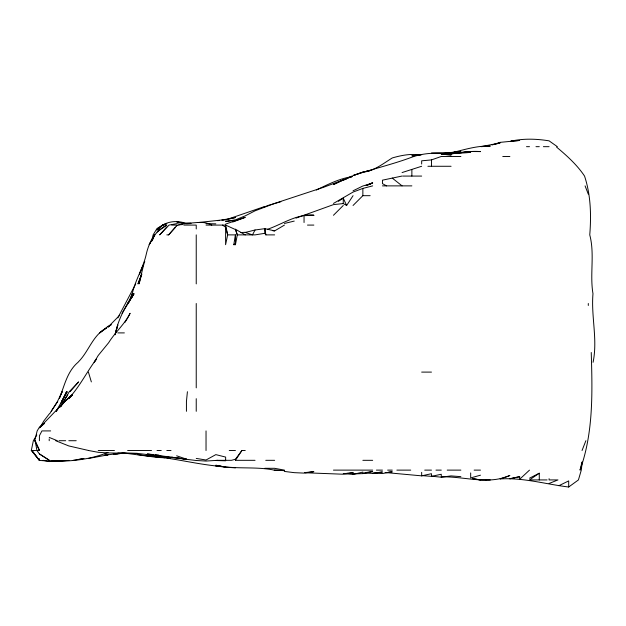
<?xml version="1.0" encoding="UTF-8"?>
<svg xmlns="http://www.w3.org/2000/svg" width="626" height="626" viewBox="0 0 626 626"><rect width="100%" height="100%" fill="white"/><g stroke="black" fill="none" stroke-linecap="round" stroke-linejoin="round"><path stroke-width="0.94" d="M187.417 391.712L186.431 401.509L186.431 411.313M582.211 462.098L581.288 470.118L578.432 479.923L568.69 487.012C545.833 484.219 523.352 477.474 500.08 478.929L509.885 475.502C488.037 485.22 464.077 476.167 441.267 476.879M593.072 362.305C597.822 339.48 591.007 316.553 592.978 293.696C589.669 274.094 594.88 254.352 589.762 234.883C591.327 215.117 590.811 195.069 584.551 176.078C577.086 164.881 566.773 155.608 556.584 147.094M245.243 234.883L235.439 229.241L237.301 234.883L235.439 244.688L233.78 244.688L235.439 234.883L227.653 234.883L225.642 227.207L222.48 225.086M39.415 458.623L39.415 460.321L31.3 450.517L33.358 440.712L36.785 435M151.672 241.12L153.127 234.883L157.032 228.467L162.815 225.086L164.419 224.875M581.984 462.098L580.028 470.118C593.581 432.386 592.384 391.876 591.249 352.501M34.735 440.712L35.173 440.712L36.934 450.517L39.415 450.517L34.735 440.712L37.161 430.915L39.415 427.175L44.344 423.317M131.609 297.256C133.901 282.06 142.9 269.25 146.202 254.485C148.855 242.411 155.201 230.579 166.829 225.086L157.032 232.003M152.869 239.343L154.411 234.883L151.406 241.417M115.074 334.683L117.821 325.004L115.137 334.683C117.985 319.737 125.333 306.333 133.541 293.696L132.07 297.256M129.535 300.824L132.282 293.696L128.385 303.493M582.039 450.517L585.881 440.712M141.836 274.094L137.97 283.891L141.687 274.094L139.027 283.891L143.777 264.289L139.41 274.094L144.786 261.668M61.872 401.509L66.52 391.712L61.794 401.509L67.232 391.712L56.144 411.313M151.508 241.417L154.716 234.883L149.184 244.688L154.747 234.883M60.644 403.895L61.465 402.307M284.447 225.086L274.65 230.884L264.845 228.662L255.048 229.992L252.489 234.883L246.151 232.762M127.626 317.969L130.114 313.297C124.668 324.276 115.043 332.32 108.658 342.704L98.219 355.466L94.166 362.305L96.482 359.175M135.732 283.891L117.821 317.891M122.078 313.297L134.081 293.696L127.626 303.477M40.369 426.909L43.718 421.11L49.211 413.982M60.902 406.266L63.727 401.509L60.065 407.143M124.957 322.367L127.18 318.704M56.434 411.313L58.586 407.784M49.704 413.723L57.436 401.509L62.185 391.712L59.368 398.324C64.517 385.757 67.092 371.57 78.031 362.305L78.618 361.64C88.947 351.225 92.789 335.051 106.49 328.008L99.683 332.899L108.024 326.303L111.483 324.698M67.764 395.006L63.57 401.509L69.267 391.712L78.618 381.907L70.042 391.712M296.028 218.114L333.455 204.624L343.259 203.56L346.64 205.477L353.056 195.68M255.048 460.321L235.439 460.321L241.894 450.517L245.243 450.517M51.199 411.313L57.741 401.509M235.439 460.321L235.439 459.226L241.894 450.517M60.73 406.579L64.736 401.509L72.405 394.834M96.561 358.878C86.873 371.711 79.87 386.445 68.813 398.316L70.73 396.336M166.829 234.883L168.605 234.883L176.634 225.681L186.431 223.224L190.891 223.239M119.629 315.308L108.024 327.116L109.558 326.224M166.829 226.988L159.646 234.883L169.059 225.086L176.634 223.654L182.033 224.726M168.605 234.883L175.397 227.41M72.013 394.92L68.813 398.136L72.405 394.92M333.455 215.281L343.259 205.477M353.056 205.477L362.861 195.68L362.861 188.41L372.666 185.875M529.486 470.134L519.682 479.25L519.682 476.66L509.885 478.749L519.682 476.66M44.344 423.559L39.415 427.832L64.744 401.509L70.91 396.25M159.231 228.498L157.032 229.969C164.153 221.338 176.368 219.703 186.431 223.584M157.032 229.969L162.705 225.086L166.829 223.545L162.69 225.086M233.78 244.688L235.439 243.53M539.283 479.923L539.283 473.217L529.486 479.923L547.077 479.923M338.353 201.314L343.259 198.254M196.235 458.428L206.032 460L215.837 454.625L225.642 457.09L225.642 460.321M333.455 203.442L353.056 192.065L362.861 188.41M263.21 207.503L267.905 205.477L280.886 201.728M529.486 478.209L539.283 473.217M316.302 190.046C327.789 184.498 339.417 178.504 352.164 176.657M353.056 190.813L362.861 186L372.666 183.027L366.085 185.562L372.666 182.784L367.384 185.1M558.885 485.698L568.69 480.909L568.69 487.012M232.817 221.98L245.243 217.355L225.642 224.077M351.828 176.078L333.455 184.537L343.259 179.889L323.65 187.276L274.65 203.411L255.048 210.821L245.243 215.853L235.439 219.851L225.642 221.432L234.547 220.368M352.055 176.446L343.259 180.131L347.712 178.285M349.496 177.549L352.164 176.446M549.088 483.468L557.962 479.923L549.088 479.923L549.088 478.687M108.024 452.426C86.49 461.033 62.295 462.371 39.415 460.4M267.521 229.288C282.749 224.045 297.029 213.56 313.853 215.281L304.048 215.673L304.048 222.52M353.056 175.616L362.861 172.095L371.774 170.162L362.861 172.119L353.056 175.538C372.517 168.997 392.596 164.395 411.869 157.189C430.719 150.154 451.103 154.763 470.674 152.321L460.877 152.588L451.072 153.879L470.674 151.515L480.478 151.594C467.943 150.506 455.626 153.957 443.052 153.667M402.064 172.565L421.666 166.273M421.666 164.035L421.666 160.812L431.47 159.912L441.267 156.477L451.072 156.477M264.845 206.439L225.642 219.898L235.439 217.543L222.073 220M492.059 144.982L500.08 142.36L519.682 140.467L510.777 141.186C523.399 138.377 536.388 138.776 549.088 140.85L557.336 146.672M365.529 171.829C375.647 169.787 383.707 163.237 392.267 157.955C401.227 155.35 410.523 153.519 419.889 154.966M480.478 475.181L470.674 477.928L470.674 472.927M235.439 459.226L231.479 460.321L217.433 460.321L206.032 461.057L196.235 460.501L137.43 453.396L108.024 452.942L98.219 452.301L88.602 450.517M494.736 144.371L500.08 142.939L480.971 146.672L490.283 146.101C476.793 145.553 464.022 149.841 451.072 152.869L460.877 151.328L441.267 153.652M386.571 185.875L382.463 183.645L382.463 180.171L402.064 176.039M245.243 232.457L255.048 229.992M284.447 223.466L294.251 221.08M343.259 473.553L353.056 474.422L362.861 472.067M385.139 472.513L421.666 475.854L431.47 473.694L431.47 476.355L421.666 475.603M431.47 476.355L441.267 474.258L441.267 477.192L431.47 476.198M123.165 452.958L117.821 454.046L113.369 453.999M78.618 459.531L83.962 458.475L73.172 460.321M185.539 223.779L176.634 221.776C188.121 226.268 200.516 218.771 211.76 225.086M274.65 234.883L265.878 234.883L264.845 233.302L255.048 234.883L237.301 234.883L235.439 229.241M88.415 458.482L108.024 454.852L104.456 455.172L117.821 453.639L113.369 453.772M353.056 474.422L353.056 472.716L343.259 474.226L304.94 472.755M219.405 220.391L217.621 220.649L219.405 220.43M365.529 472.575L372.666 471.534L362.861 473.6L353.056 473.952M222.073 220.07L225.642 219.585L198.019 222.551M217.433 460.321L215.837 460.525L225.642 460.791M441.267 477.192L451.072 475.909L460.877 476.652M460.877 152.681L470.674 151.515M421.666 154.724L411.869 155.796L419.889 155.225M304.94 472.599L313.853 471.636L304.048 473.099L294.251 472.661L284.447 471.433M54.556 461.041L49.211 461.589L43.116 460.321M346.82 473.248L353.056 472.716M240.783 232.575L245.243 232.301M186.431 223.803L190.891 223.56M235.439 467.865L225.642 467.199L215.837 465.251C235.008 469.719 254.868 466.12 274.211 470.118L284.447 470.635L274.211 470.118M388.699 471.981L392.267 471.847L382.463 473.514L372.666 473.146L382.463 471.996L372.666 473.389L362.861 472.966M486.535 479.923L480.478 480.032L472.434 478.561M117.821 453.06L137.43 453.396M526.497 146.672L529.486 146.672M535.981 146.672L539.283 146.672M543.391 146.672L549.088 146.672M451.229 156.477L460.877 156.477M502.764 156.477L509.885 156.477M427.902 166.273L451.072 166.273M402.878 176.078L421.666 176.078M382.463 185.875L411.869 185.875M362.861 195.68L370.146 195.68M171.68 225.086L176.634 225.086L176.634 226.056M183.848 225.086L196.235 225.086L196.235 228.96M206.032 225.086L225.642 225.086L235.439 229.57M307.483 225.086L313.853 225.086M117.821 332.899L124.371 332.899M421.666 372.102L431.47 372.102M50.651 430.915L41.942 430.915L39.415 435.743L39.415 440.712M59.016 440.712L65.675 440.712M68.813 440.712L76.208 440.712M31.3 450.517L35.698 450.517M98.219 450.517L114.456 450.517M127.626 450.517L151.539 450.517M157.032 450.517L161.242 450.517M166.829 450.517L171.023 450.517M229.257 450.517L235.439 450.517M265.76 460.321L274.65 460.321M362.861 460.321L372.666 460.321M333.455 470.118L372.666 470.118M376.414 470.118L382.463 470.118M387.611 470.118L392.267 470.118M396.861 470.118L410.719 470.118M424.725 470.118L431.47 470.118M435.97 470.118L441.267 470.118M447.199 470.118L460.877 470.118M474.125 470.118L480.478 470.118M451.072 153.307L431.47 153.041M304.048 215.281L313.853 215.297M264.845 468.295L274.65 468.318L284.447 470.118M485.604 479.923L490.283 479.993M206.032 223.654L215.837 223.842M166.829 457.935L169.505 457.997M165.045 457.833L157.032 457.395L123.165 452.919M272.866 230.767L274.65 230.884M159.7 457.113L147.227 455.853C172.447 457.59 196.932 464.586 222.073 466.519M162.377 457.285L165.937 457.52M222.073 466.48L215.837 465.994L225.642 467.199M158.808 455.063L155.248 454.75M168.613 457.911L170.397 458.06M153.464 454.586L147.227 453.991L186.431 459.202L181.978 458.568M172.173 457.324L173.958 457.52L171.289 457.246M177.526 457.935L180.194 458.318M137.43 454.499L147.227 455.908M472.458 478.538L480.478 479.923M88.415 450.454L68.813 445.939L55.698 440.712M176.634 455.791L186.431 459.132M49.211 437.402L57.271 440.712M39.415 453.944L49.211 460.212L39.415 453.928L36.934 450.517M392.267 178.089L402.064 185.875M39.415 460.321L31.918 450.517L39.282 460.321M346.64 205.477L343.259 198.199L343.259 203.56M35.173 440.712L39.415 450.164M585.075 185.875L588.291 194.123M88.415 372.102L91.349 381.907M265.878 234.883L264.845 228.662L264.845 233.302M588.291 303.493L588.291 305.472M431.47 159.912L431.47 166.273M421.666 472.364L421.666 475.854M411.869 169.74L411.869 176.078M235.439 234.883L235.439 244.688M206.032 430.915L206.032 450.517M196.235 234.883L196.235 283.891M196.235 303.493L196.235 387.862M196.235 398.684L196.235 411.313M49.211 438.881L49.211 440.712M227.653 234.883L225.587 244.688L225.642 225.086L227.653 234.883M64.736 401.509L59.016 407.565L64.744 401.509M68.813 460.439L49.211 461.331L68.813 460.439M451.072 154.896L441.267 154.231L451.072 154.966"/></g></svg>
